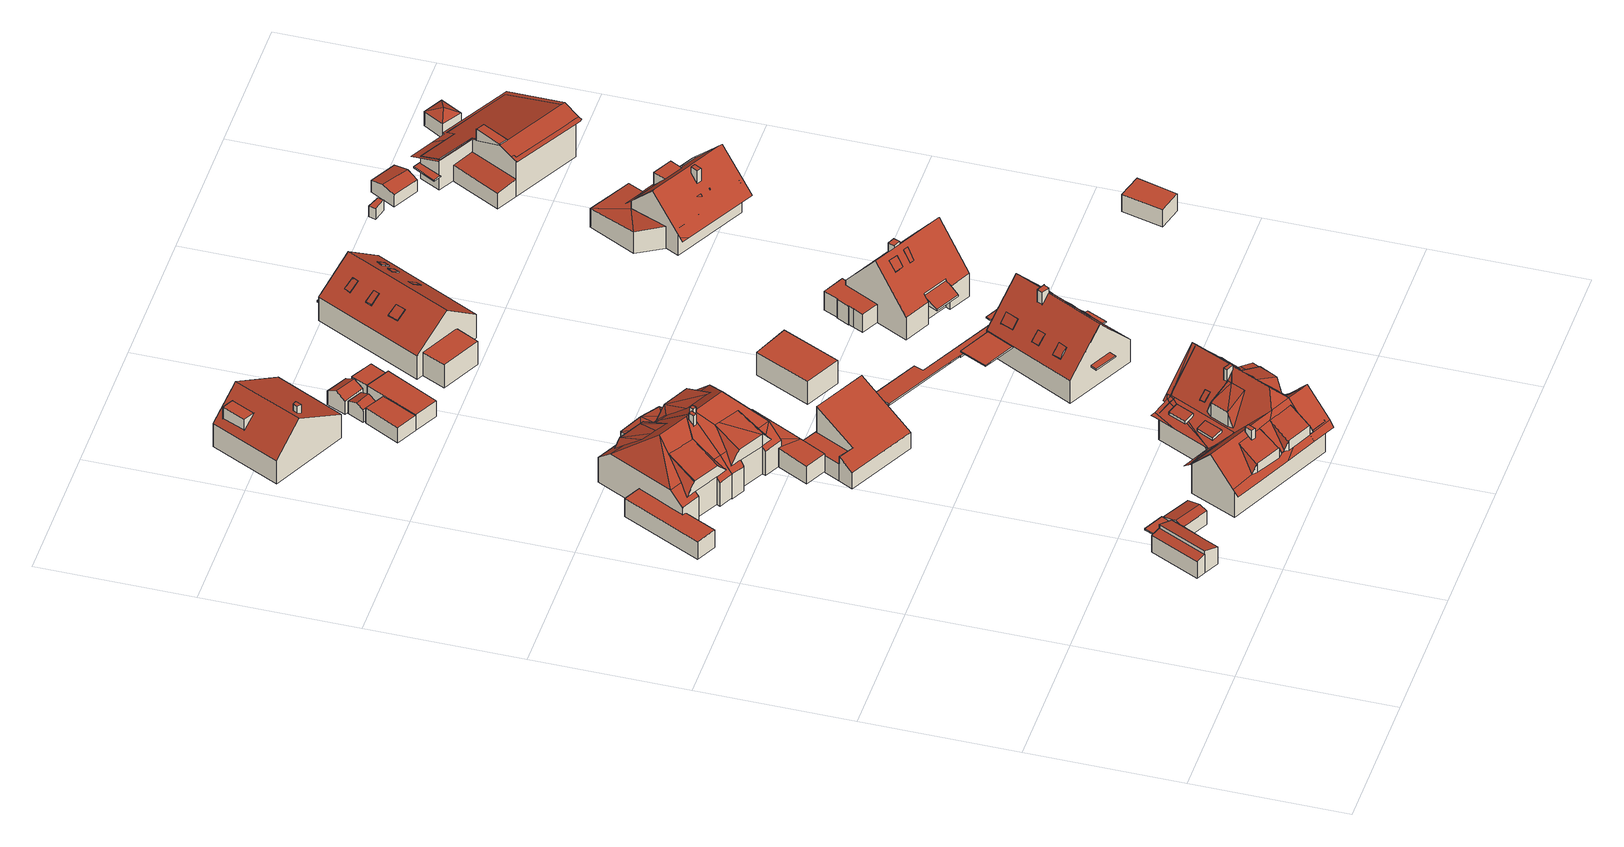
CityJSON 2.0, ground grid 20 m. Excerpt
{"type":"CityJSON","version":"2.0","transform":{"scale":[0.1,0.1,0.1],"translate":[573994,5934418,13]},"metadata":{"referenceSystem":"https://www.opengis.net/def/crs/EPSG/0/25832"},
"CityObjects":{
"building1":{"type":"Building","attributes":{"Grundfläche 2D":"25.529438","Grundhöhe NN":"13.743"},"children":["building1-1"],"geometry":[{"type":"Solid","lod":"3","boundaries":[[[[0,1,2,3,4,5,6]],[[7,8,9,10,11]],[[7,11,12,13,14,15,8]],[[9,8,15,16]],[[10,9,16,17]],[[6,5,4,3,18,19]],[[11,1,0,6,19,20,14,13,12]],[[1,11,10,2]],[[2,10,17,18,3]],[[15,14,20,19,18,17,16]]]],"semantics":{"surfaces":[{"type":"RoofSurface"},{"type":"WallSurface"},{"type":"GroundSurface"}],"values":[[0,0,1,1,1,1,1,1,1,2]]}}]},
"building1-1":{"type":"BuildingInstallation","parents":["building1"],"geometry":[{"type":"MultiSurface","lod":"3","boundaries":[[[21,22,23,12,24]],[[25,13,26,24,12,23]],[[26,27,21,24]],[[27,28,22,21]],[[28,25,23,22]],[[25,28,27,26,13]]],"semantics":{"surfaces":[{"type":"RoofSurface"},{"type":"WallSurface"},{"type":"OuterCeilingSurface"}],"values":[0,1,1,1,1,2]}}]},
"building2":{"type":"Building","attributes":{"Grundfläche 2D":"12.368218","Grundhöhe NN":"13.743"},"geometry":[{"type":"Solid","lod":"3","boundaries":[[[[29,30,31,32]],[[30,33,34,35,31]],[[33,30,29,36,37]],[[34,33,37,38]],[[32,31,35,34,38,39]],[[29,32,39,36]],[[37,36,39,38]]]],"semantics":{"surfaces":[{"type":"RoofSurface"},{"type":"WallSurface"},{"type":"GroundSurface"}],"values":[[0,0,1,1,1,1,2]]}}]},
"building3":{"type":"Building","attributes":{"Grundfläche 2D":"145.430481","Grundhöhe NN":"14.263"},"children":["building3-1"],"geometry":[{"type":"Solid","lod":"3","boundaries":[[[[40,41,42,43]],[[42,41,44,45]],[[43,46,40]],[[47,42,45,48]],[[49,46,43,50]],[[47,48,51,52,53,54]],[[55,56,57,58,59,60,61,62,63,64]],[[58,57,65]],[[66,67,65,57]],[[68,69,70,62,61]],[[62,70,69,71,72,73]],[[56,55,64,63,73,74,57]],[[73,63,62]],[[74,75,66,57]],[[76,77,52,51,48,45,44,41,40,46,49,78,74,73,72]],[[79,54,53,77,80,81,82]],[[50,79,82,83,84,85,78,49]],[[53,52,77]],[[86,87,71,69,68,88,89,90,91,92,93]],[[94,67,66,75,95,96,97]],[[75,74,78]],[[81,80,98]],[[81,98,99]],[[81,99,100]],[[81,100,82]],[[101,102,103,104,105,106,107]],[[42,47,54,79,50,43]],[[90,89,88,68,61,60,59,58,65,67,94,97]],[[83,82,100]],[[108,83,100,99,109]],[[110,109,99,98]],[[111,110,98,80]],[[76,72,71,87,86,93,112,111,80,77]],[[113,85,84,83,108,114]],[[95,75,78,85,113,115,107,106,105]],[[95,105,104,116,117,96]],[[92,91,118,119,112,93]],[[117,120,97,96]],[[120,121,90,97]],[[121,118,91,90]],[[122,123,102,101]],[[123,124,103,102]],[[124,116,104,103]],[[107,115,122,101]],[[122,115,113,114,108,109,110,111,112,119,118,121,120,117,116,124,123]]]],"semantics":{"surfaces":[{"type":"RoofSurface"},{"type":"WallSurface"},{"type":"GroundSurface"}],"values":[[0,0,0,0,0,0,0,0,0,0,0,0,0,0,0,0,0,0,0,0,0,0,0,0,0,0,1,1,1,1,1,1,1,1,1,1,1,1,1,1,1,1,1,1,2]]}}]},
"building3-1":{"type":"BuildingInstallation","parents":["building3"],"geometry":[{"type":"MultiSurface","lod":"3","boundaries":[[[125,126,127,128]],[[129,130,128,127]],[[130,131,125,128]],[[132,129,127,126]],[[132,126,125,131]]],"semantics":{"surfaces":[{"type":"RoofSurface"},{"type":"WallSurface"}],"values":[0,1,1,1,1]}}]},
"building4":{"type":"Building","attributes":{"Grundfläche 2D":"145.728421","Grundhöhe NN":"14.209"},"children":["building4-1"],"geometry":[{"type":"Solid","lod":"3","boundaries":[[[[133,134,135,136]],[[133,137,138,139,134]],[[135,140,141,142]],[[142,143,136,135]],[[137,144,145,138]],[[146,147,148]],[[149,150,148,147]],[[148,150,151]],[[152,153,148,151]],[[154,155,153,152]],[[156,157,154,152,151,150,149,77,76,72,158,159]],[[133,136,143,160,156,159,137]],[[71,144,137,159,158,72]],[[161,162,145,144,71,163,164,165]],[[80,77,149,147,146,166,155,154,157,167,168,169]],[[160,143,142]],[[170,171,172,173,160,142,141,174]],[[157,156,160]],[[175,176,177]],[[178,179,176]],[[179,177,176]],[[180,181,178]],[[179,178,181,182,183]],[[80,169,98]],[[169,184,98]],[[168,184,169]],[[161,171,134,139,138,145,162]],[[171,170,174,140,135,134]],[[141,140,174]],[[146,148,153,155,166]],[[181,180,185,186]],[[186,187,182,181]],[[187,188,183,182]],[[183,188,189,177,179]],[[175,177,189,190]],[[76,77,80,191,192,163,71,72]],[[178,173,172,193,185,180]],[[194,167,157,160,173,178,176,175,190]],[[192,195,196,165,164,163]],[[196,197,161,165]],[[197,198,171,161]],[[198,193,172,171]],[[194,199,168,167]],[[110,200,191,80,98]],[[184,201,202,200,110,98]],[[202,201,184,168,199]],[[188,187,186,185,193,198,197,196,195,192,191,200,202,199,194,190,189]]]],"semantics":{"surfaces":[{"type":"RoofSurface"},{"type":"WallSurface"},{"type":"GroundSurface"}],"values":[[0,0,0,0,0,0,0,0,0,0,0,0,0,0,0,0,0,0,0,0,0,0,0,0,0,0,1,1,1,1,1,1,1,1,1,1,1,1,1,1,1,1,1,1,1,1,2]]}}]},
"building4-1":{"type":"BuildingInstallation","parents":["building4"],"geometry":[{"type":"MultiSurface","lod":"3","boundaries":[[[203,204,205,206,207,208,209]],[[204,210,211,158,212,207,206,205]],[[159,213,203,209]],[[214,159,209,208]],[[208,207,212,214]],[[204,203,213,210]]],"semantics":{"surfaces":[{"type":"RoofSurface"},{"type":"WallSurface"}],"values":[0,1,1,1,1,1]}}]},
"building5":{"type":"Building","attributes":{"Grundfläche 2D":"79.573215","Grundhöhe NN":"13.965"},"geometry":[{"type":"Solid","lod":"3","boundaries":[[[[215,216,217,218,219,220,221]],[[222,223,224,225,226,227]],[[219,224,223,220]],[[220,223,222,221]],[[221,222,228,229,215]],[[216,215,229,230]],[[217,216,230,231]],[[219,218,217,231,232,225,224]],[[226,225,232,233]],[[227,226,233,234]],[[222,227,234,228]],[[231,230,229,228,234,233,232]]]],"semantics":{"surfaces":[{"type":"RoofSurface"},{"type":"WallSurface"},{"type":"GroundSurface"}],"values":[[0,0,1,1,1,1,1,1,1,1,1,2]]}}]},
"building6":{"type":"Building","attributes":{"Grundfläche 2D":"220.337120","Grundhöhe NN":"13.064"},"children":["building6-1","building6-2","building6-3","building6-4","building6-5"],"geometry":[{"type":"MultiSurface","lod":"3","boundaries":[[[235,236,237,238]],[[239,240,241,238,237,242]],[[243,244,245,246,247,248]],[[249,250,251,252,253,254,255,246,245,256]],[[257,258,259,260,261,262,243,248,263,264,265,266,251,267,268]],[[251,266,252]],[[269,270,271,272,256,245,273]],[[274,275,272,271,276,277,278,279,259,280,281]],[[259,279,260]],[[282,272,275,274,283,284,285,286,287]],[[288,289,290,291]],[[292,293,294,295,296]],[[297,298,299,300,301,302,303,304,305]],[[306,307,305,308,309,310]],[[307,306,310,311]],[[312,313,314,315,316,317,305,307,311]],[[298,297,305,317,316,315,314,313,312,313,301,300,299]],[[256,311,310,309,250,249]],[[318,319,320,285,321,322]],[[319,323,291,324,292]],[[292,324,291,290,325]],[[272,326,256]],[[327,239,242,328,329,330,331]],[[245,244,243,332,333]],[[269,273,245,333,332,334,335,336,270]],[[337,277,276,271,336,335]],[[278,277,337]],[[271,270,336]],[[338,339,340,341]],[[341,342,338]],[[338,342,343]],[[343,342,344,345]],[[343,345,346,347]],[[248,348,248,349]],[[247,246,350,348,248]],[[351,348,350,246,255,352,353,254,253,354,355]],[[354,253,252,355]],[[252,266,355]],[[356,357,358,322,321,285,359,360]],[[361,362,295]],[[296,295,362,363,364,292]],[[363,365,366,330,367,319,292,364]],[[368,369,236,235,238,241,240,239,327,331,366,370,326,272,282,287,286,285,320,371]],[[320,319,371]],[[331,330,366]],[[312,372,363,373,374]],[[363,372,312,311,256,326,370,366,365],[342,341,340,339,375,376,347,346,345,344,342,366]],[[377,378,373]],[[374,373,378,379,312]],[[313,379,378,380]],[[292,325,293]],[[319,318,323]],[[368,237,236,369]],[[242,237,368,371]],[[371,319,328,242]],[[319,367,329,328]],[[329,367,330]],[[330,329,330,331]],[[332,243,262]],[[334,332,262,261,260,335]],[[337,335,260,279,278]],[[277,278,277,276]],[[347,376,343]],[[338,343,376,375]],[[338,375,339]],[[355,266,265]],[[355,265,264,263,348,351]],[[263,248,348]],[[287,381,382,383,384]],[[385,386,286,287,384,387,388,389,390,391,296,293,325,324,323,318,320]],[[374,372,365,364,392,391,390,393]],[[379,374,393,394]],[[394,395,379]],[[396,313,395,397]],[[398,300,314,396,397,399]],[[317,297,398,399,400]],[[317,400,401,307]],[[402,306,401,400,403]],[[404,405,406,249,310,407,402,403,408]],[[409,410,411,243,248,412,406,405,413]],[[382,282,275,414,409,413,383]],[[403,400,399,397,395,394,393,390,389,388,387,384,383,413,405,404,408]],[[360,359,285,286,386,385,320,358,357,356]],[[358,320,322]],[[291,324,289,288]],[[324,290,289]],[[296,295,294,293]],[[296,391,392,364,363,362,295]],[[372,374,373,363]],[[363,364,365]],[[372,363,365]],[[374,378,373]],[[378,374,380]],[[301,300,398,297,305,304,303,302]],[[306,402,407,310,309,308,305]],[[305,297,317]],[[307,305,317]],[[305,307,401,306]],[[249,250,309,310]],[[249,406,412,248,243,411,410,409,414,275,274,281,280,259,258,257,268,267,251,250]],[[287,282,382,381]],[[275,282,287,283,274]],[[285,284,283,287,286]],[[318,322,320]],[[325,290,324]],[[323,324,291]],[[374,379,380]],[[380,379,313]],[[313,396,314]],[[314,300,301,313]]],"semantics":{"surfaces":[{"type":"RoofSurface"},{"type":"WallSurface"},{"type":"GroundSurface"}],"values":[0,0,0,0,0,0,0,0,0,0,0,0,0,0,0,0,0,0,0,0,0,0,0,0,0,0,0,0,0,0,0,0,0,0,0,0,0,0,0,0,0,0,0,0,0,0,0,0,0,0,1,1,1,1,1,1,1,1,1,1,1,1,1,1,1,1,1,1,1,1,1,1,1,1,1,1,1,1,1,1,1,2,0,0,0,0,0,0,0,0,0,0,0,0,0,0,0,0,0,0,0,0,0,0,0,0,0,0,0,0]}}]},
"building6-1":{"type":"BuildingInstallation","parents":["building6"],"geometry":[{"type":"MultiSurface","lod":"3","boundaries":[[[415,416,417,418]],[[419,346,415,418]],[[415,346,420,416]],[[417,416,420,421]],[[421,419,418,417]]],"semantics":{"surfaces":[{"type":"RoofSurface"},{"type":"WallSurface"}],"values":[0,1,1,1,1]}}]},
"building6-2":{"type":"BuildingInstallation","parents":["building6"],"geometry":[{"type":"MultiSurface","lod":"3","boundaries":[[[422,423,424,425]],[[353,425,424,426,254]],[[422,425,353,352]],[[427,423,422,352,255]],[[427,426,424,423]]],"semantics":{"surfaces":[{"type":"RoofSurface"},{"type":"WallSurface"}],"values":[0,1,1,1,1]}}]},
"building6-3":{"type":"BuildingInstallation","parents":["building6"],"geometry":[{"type":"MultiSurface","lod":"3","boundaries":[[[428,429,430,431]],[[431,430,432,433]],[[428,431,433,434]],[[434,435,429,428]],[[435,432,430,429]]],"semantics":{"surfaces":[{"type":"RoofSurface"},{"type":"WallSurface"}],"values":[0,1,1,1,1]}}]},
"building6-4":{"type":"BuildingInstallation","parents":["building6"],"geometry":[{"type":"MultiSurface","lod":"3","boundaries":[[[436,437,438,439]],[[439,440,298,316,441,436]],[[442,437,436,441,315]],[[443,438,437,442,299]],[[443,440,439,438]]],"semantics":{"surfaces":[{"type":"RoofSurface"},{"type":"WallSurface"}],"values":[0,1,1,1,1]}}]},
"building6-5":{"type":"BuildingInstallation","parents":["building6"],"geometry":[{"type":"MultiSurface","lod":"3","boundaries":[[[444,445,446,447]],[[447,446,448,449]],[[444,447,449,450]],[[445,444,450,451]],[[446,445,451,448]]],"semantics":{"surfaces":[{"type":"RoofSurface"},{"type":"WallSurface"}],"values":[0,1,1,1,1]}}]},
"building7":{"type":"Building","attributes":{"Grundfläche 2D":"111.295757","Grundhöhe NN":"14.417"},"children":["building7-1","building7-2"],"geometry":[{"type":"Solid","lod":"3","boundaries":[[[[452,453,454,455]],[[456,452,455,457]],[[457,455,454,458,459]],[[456,457,459,460]],[[453,452,456,460,461]],[[454,453,461,458]],[[459,458,461,460]]]],"semantics":{"surfaces":[{"type":"RoofSurface"},{"type":"WallSurface"},{"type":"GroundSurface"}],"values":[[0,0,1,1,1,1,2]]}}]},
"building7-1":{"type":"BuildingInstallation","parents":["building7"],"geometry":[{"type":"MultiSurface","lod":"3","boundaries":[[[462,463,464,465]],[[465,464,466,467]],[[462,465,467,468]],[[463,462,468,469]],[[464,463,469,466]]],"semantics":{"surfaces":[{"type":"RoofSurface"},{"type":"WallSurface"}],"values":[0,1,1,1,1]}}]},
"building7-2":{"type":"BuildingInstallation","parents":["building7"],"geometry":[{"type":"MultiSurface","lod":"3","boundaries":[[[470,471,472,473]],[[474,472,471]],[[470,473,475]],[[471,470,475,474]]],"semantics":{"surfaces":[{"type":"RoofSurface"},{"type":"WallSurface"}],"values":[0,1,1,1]}}]},
"building8":{"type":"Building","attributes":{"Grundfläche 2D":"4.916136","Grundhöhe NN":"14.236"},"geometry":[{"type":"Solid","lod":"3","boundaries":[[[[476,477,478,479]],[[480,476,479,481]],[[481,479,478,482,483]],[[480,481,483,484]],[[477,476,480,484,485]],[[478,477,485,482]],[[483,482,485,484]]]],"semantics":{"surfaces":[{"type":"RoofSurface"},{"type":"WallSurface"},{"type":"GroundSurface"}],"values":[[0,0,1,1,1,1,2]]}}]},
"building9":{"type":"Building","attributes":{"Grundfläche 2D":"50.807501","Grundhöhe NN":"14.236"},"geometry":[{"type":"Solid","lod":"3","boundaries":[[[[486,487,488,489]],[[490,491,492,493]],[[494,495,496,497,498]],[[486,489,499,500]],[[487,486,500,501]],[[488,487,501,502]],[[493,492,503,504]],[[490,493,504,505]],[[491,490,505,506]],[[491,496,495,507,503,492]],[[496,491,506,508,497]],[[498,497,508,509]],[[488,502,507,495,494,498,509,499,489]],[[507,502,501,500,499,509,508,506,505,504,503]]]],"semantics":{"surfaces":[{"type":"RoofSurface"},{"type":"WallSurface"},{"type":"GroundSurface"}],"values":[[0,0,0,1,1,1,1,1,1,1,1,1,1,2]]}}]},
"building10":{"type":"Building","attributes":{"Grundfläche 2D":"8.341985","Grundhöhe NN":"14.236"},"geometry":[{"type":"Solid","lod":"3","boundaries":[[[[510,511,512,513]],[[514,511,510,515]],[[513,512,516,517]],[[515,510,513,517,518]],[[514,515,518,519]],[[516,512,511,514,519]],[[518,517,516,519]]]],"semantics":{"surfaces":[{"type":"RoofSurface"},{"type":"WallSurface"},{"type":"GroundSurface"}],"values":[[0,0,1,1,1,1,2]]}}]},
"building11":{"type":"Building","attributes":{"Grundfläche 2D":"41.500833","Grundhöhe NN":"13.813"},"geometry":[{"type":"Solid","lod":"3","boundaries":[[[[520,521,522,523]],[[524,525,523,522]],[[525,526,520,523]],[[526,527,521,520]],[[527,524,522,521]],[[527,526,525,524]]]],"semantics":{"surfaces":[{"type":"RoofSurface"},{"type":"WallSurface"},{"type":"GroundSurface"}],"values":[[0,1,1,1,1,2]]}}]},
"building12":{"type":"Building","attributes":{"Grundfläche 2D":"134.179018","Grundhöhe NN":"13.759"},"children":["building12-1","building12-2","building12-3","building12-4","building12-5","building12-6","building12-7","building12-8","building12-9","building12-10","building12-11"],"geometry":[{"type":"Solid","lod":"3","boundaries":[[[[528,529,530,531,532,533,534,535]],[[536,537,538,539,540,541,535,534,533,532]],[[531,530,529,528,542,543,544,545,546]],[[536,532,531,546,547,537]],[[539,538,537,547,548,540]],[[542,528,535,541,540,548,544,543]],[[544,548,547,546,545]]]],"semantics":{"surfaces":[{"type":"RoofSurface"},{"type":"WallSurface"},{"type":"GroundSurface"}],"values":[[0,0,1,1,1,1,2]]}}]},
"building12-1":{"type":"BuildingInstallation","parents":["building12"],"geometry":[{"type":"MultiSurface","lod":"3","boundaries":[[[549,550,551,552,553]],[[554,555,550,549]],[[555,556,551,550]],[[556,557,553,552,551]],[[554,549,553,557,558]]],"semantics":{"surfaces":[{"type":"RoofSurface"},{"type":"WallSurface"}],"values":[0,1,1,1,1]}}]},
"building12-2":{"type":"BuildingInstallation","parents":["building12"],"geometry":[{"type":"MultiSurface","lod":"3","boundaries":[[[559,560,561,562,563,559,564]],[[565,561,560,566]],[[565,533,567,563,562,561]],[[567,568,569,564,559,563]],[[569,534,566,560,559,564]]],"semantics":{"surfaces":[{"type":"RoofSurface"},{"type":"WallSurface"}],"values":[0,1,1,1,1]}}]},
"building12-3":{"type":"BuildingInstallation","parents":["building12"],"geometry":[{"type":"MultiSurface","lod":"3","boundaries":[[[570,571,572,573,574,575]],[[576,577,573,572]],[[578,576,572,571,570,579]],[[577,580,575,574,573]],[[580,579,570,575]]],"semantics":{"surfaces":[{"type":"RoofSurface"},{"type":"WallSurface"}],"values":[0,1,1,1,1]}}]},
"building12-4":{"type":"BuildingInstallation","parents":["building12"],"geometry":[{"type":"MultiSurface","lod":"3","boundaries":[[[581,582,583,584,585,586]],[[586,585,587,588]],[[589,582,581,586,588,590]],[[591,584,583,582,589,592]],[[585,584,591,587]]],"semantics":{"surfaces":[{"type":"RoofSurface"},{"type":"WallSurface"}],"values":[0,1,1,1,1]}}]},
"building12-5":{"type":"BuildingInstallation","parents":["building12"],"geometry":[{"type":"MultiSurface","lod":"3","boundaries":[[[593,594,595,596,597,598]],[[598,597,599,600]],[[599,597,596,595,601,602]],[[593,598,600,603]],[[601,595,594,593,603,604]]],"semantics":{"surfaces":[{"type":"RoofSurface"},{"type":"WallSurface"}],"values":[0,1,1,1,1]}}]},
"building12-6":{"type":"BuildingInstallation","parents":["building12"],"geometry":[{"type":"MultiSurface","lod":"3","boundaries":[[[605,606,607,608,609]],[[610,611,607,606,612]],[[611,613,614,609,608,607]],[[614,615,605,609]],[[615,612,606,605]]],"semantics":{"surfaces":[{"type":"RoofSurface"},{"type":"WallSurface"}],"values":[0,1,1,1,1]}}]},
"building12-7":{"type":"BuildingInstallation","parents":["building12"],"geometry":[{"type":"MultiSurface","lod":"3","boundaries":[[[616,617,618,619]],[[619,618,620,621]],[[616,619,621,622]],[[617,616,622,623]],[[618,617,623,620]]],"semantics":{"surfaces":[{"type":"RoofSurface"},{"type":"WallSurface"}],"values":[0,1,1,1,1]}}]},
"building12-8":{"type":"BuildingInstallation","parents":["building12"],"geometry":[{"type":"MultiSurface","lod":"3","boundaries":[[[624,625,626,627]],[[625,624,628,629]],[[626,625,629,630]],[[627,626,630,631]],[[624,627,631,628]],[[629,628,631,630]]],"semantics":{"surfaces":[{"type":"RoofSurface"},{"type":"WallSurface"},{"type":"OuterCeilingSurface"}],"values":[0,1,1,1,1,2]}}]},
"building12-9":{"type":"BuildingInstallation","parents":["building12"],"geometry":[{"type":"MultiSurface","lod":"3","boundaries":[[[632,539,538,633]],[[634,635,633,538]],[[635,636,632,633]],[[636,637,539,632]],[[637,634,538,539]],[[637,636,635,634]]],"semantics":{"surfaces":[{"type":"RoofSurface"},{"type":"WallSurface"},{"type":"OuterCeilingSurface"}],"values":[0,1,1,1,1,2]}}]},
"building12-10":{"type":"BuildingInstallation","parents":["building12"],"geometry":[{"type":"MultiSurface","lod":"3","boundaries":[[[638,639,640,641]],[[642,643,641,640]],[[643,644,638,641]],[[644,645,639,638]],[[645,642,640,639]],[[645,644,643,642]]],"semantics":{"surfaces":[{"type":"RoofSurface"},{"type":"WallSurface"},{"type":"OuterCeilingSurface"}],"values":[0,1,1,1,1,2]}}]},
"building12-11":{"type":"BuildingInstallation","parents":["building12"],"geometry":[{"type":"MultiSurface","lod":"3","boundaries":[[[646,647,648,649,650,651,652,653,654,655,656,542]],[[647,646,657,658]],[[648,647,658,659]],[[649,648,659,660]],[[650,649,660,661]],[[651,650,661,662]],[[652,651,662,663]],[[653,652,663,664]],[[654,653,664,665]],[[655,654,665,666]],[[656,655,666,667]],[[656,667,543,542]],[[646,542,543,657]],[[662,661,660,659,658,657,543,667,666,665,664,663]]],"semantics":{"surfaces":[{"type":"RoofSurface"},{"type":"WallSurface"},{"type":"OuterCeilingSurface"}],"values":[0,1,1,1,1,1,1,1,1,1,1,1,1,2]}}]},
"building13":{"type":"Building","attributes":{"Grundfläche 2D":"177.837077","Grundhöhe NN":"14.106"},"children":["building13-1","building13-2","building13-3","building13-4","building13-5","building13-6","building13-7"],"geometry":[{"type":"Solid","lod":"3","boundaries":[[[[668,669,670,671]],[[669,672,673,670]],[[674,675,676,677]],[[668,671,678,679]],[[674,680,681,672,669,668,679,682,675]],[[673,672,681,683]],[[670,673,683,678,671]],[[676,675,682,684]],[[677,676,684,685]],[[674,677,685,680]],[[681,680,685,684,682,679,678,683]]]],"semantics":{"surfaces":[{"type":"RoofSurface"},{"type":"WallSurface"},{"type":"GroundSurface"}],"values":[[0,0,0,1,1,1,1,1,1,1,2]]}}]},
"building13-1":{"type":"BuildingInstallation","parents":["building13"],"geometry":[{"type":"MultiSurface","lod":"3","boundaries":[[[686,687,688,689]],[[687,686,690,691]],[[689,688,692,693]],[[686,689,693,690]],[[688,687,691,692]]],"semantics":{"surfaces":[{"type":"RoofSurface"},{"type":"WallSurface"}],"values":[0,1,1,1,1]}}]},
"building13-2":{"type":"BuildingInstallation","parents":["building13"],"geometry":[{"type":"MultiSurface","lod":"3","boundaries":[[[694,695,696,697]],[[697,696,698,699]],[[694,697,699,700]],[[695,694,700,701]],[[696,695,701,698]]],"semantics":{"surfaces":[{"type":"RoofSurface"},{"type":"WallSurface"}],"values":[0,1,1,1,1]}}]},
"building13-3":{"type":"BuildingInstallation","parents":["building13"],"geometry":[{"type":"MultiSurface","lod":"3","boundaries":[[[702,703,704,705]],[[705,704,706,707]],[[702,705,707,708]],[[703,702,708,709]],[[704,703,709,706]]],"semantics":{"surfaces":[{"type":"RoofSurface"},{"type":"WallSurface"}],"values":[0,1,1,1,1]}}]},
"building13-4":{"type":"BuildingInstallation","parents":["building13"],"geometry":[{"type":"MultiSurface","lod":"3","boundaries":[[[710,711,712,713]],[[713,712,714,715]],[[710,713,715,716]],[[711,710,716,717]],[[712,711,717,714]]],"semantics":{"surfaces":[{"type":"RoofSurface"},{"type":"WallSurface"}],"values":[0,1,1,1,1]}}]},
"building13-5":{"type":"BuildingInstallation","parents":["building13"],"geometry":[{"type":"MultiSurface","lod":"3","boundaries":[[[718,719,720,721]],[[722,723,721,720]],[[718,721,723,724]],[[719,718,724,725]],[[725,722,720,719]]],"semantics":{"surfaces":[{"type":"RoofSurface"},{"type":"WallSurface"}],"values":[0,1,1,1,1]}}]},
"building13-6":{"type":"BuildingInstallation","parents":["building13"],"geometry":[{"type":"MultiSurface","lod":"3","boundaries":[[[726,727,728,729]],[[729,728,730,731]],[[731,732,726,729]],[[727,726,732,733]],[[733,730,728,727]]],"semantics":{"surfaces":[{"type":"RoofSurface"},{"type":"WallSurface"}],"values":[0,1,1,1,1]}}]},
"building13-7":{"type":"BuildingInstallation","parents":["building13"],"geometry":[{"type":"MultiSurface","lod":"3","boundaries":[[[734,735,736,737]],[[738,739,737,736]],[[739,740,734,737]],[[740,741,735,734]],[[741,738,736,735]],[[741,740,739,738]]],"semantics":{"surfaces":[{"type":"RoofSurface"},{"type":"WallSurface"},{"type":"OuterCeilingSurface"}],"values":[0,1,1,1,1,2]}}]},
"building14":{"type":"Building","attributes":{"Grundfläche 2D":"117.033539","Grundhöhe NN":"13.639"},"children":["building14-1","building14-2","building14-3","building14-4","building14-5"],"geometry":[{"type":"Solid","lod":"3","boundaries":[[[[742,743,744,745,746,747,748,749,750]],[[750,749,748,751,752]],[[753,754,755,756,757,758,759,760,761,762,763,764]],[[746,765,766,747]],[[767,751,748,747,766]],[[757,752,751,767,768,758]],[[769,770,742,750,752,757,756,755]],[[770,771,743,742]],[[772,773,744,743,771,774]],[[775,776,745,744,773,772,774,777]],[[775,777,765,746,745,776]],[[759,758,768,778]],[[760,759,778,779]],[[761,760,779,780]],[[762,761,780,781]],[[763,762,781,782]],[[764,763,782,783]],[[753,764,783,784]],[[754,753,784,785]],[[755,754,785,769]],[[774,771,770,769,785,784,783,782,781,780,779,778,768,767,766,765,777]]]],"semantics":{"surfaces":[{"type":"RoofSurface"},{"type":"WallSurface"},{"type":"GroundSurface"}],"values":[[0,0,0,1,1,1,1,1,1,1,1,1,1,1,1,1,1,1,1,1,2]]}}]},
"building14-1":{"type":"BuildingInstallation","parents":["building14"],"geometry":[{"type":"MultiSurface","lod":"3","boundaries":[[[786,787,788,789]],[[790,791,787,786]],[[792,788,787,791]],[[789,788,792,793]],[[786,789,793,790]]],"semantics":{"surfaces":[{"type":"RoofSurface"},{"type":"WallSurface"}],"values":[0,1,1,1,1]}}]},
"building14-2":{"type":"BuildingInstallation","parents":["building14"],"geometry":[{"type":"MultiSurface","lod":"3","boundaries":[[[794,795,796,797,798]],[[795,794,799,800]],[[796,801,802,803,798,797]],[[803,799,794,798]],[[800,801,796,795]]],"semantics":{"surfaces":[{"type":"RoofSurface"},{"type":"WallSurface"}],"values":[0,1,1,1,1]}}]},
"building14-3":{"type":"BuildingInstallation","parents":["building14"],"geometry":[{"type":"MultiSurface","lod":"3","boundaries":[[[804,805,806,807]],[[807,806,808,809]],[[804,807,809,810]],[[805,804,810,811]],[[806,805,811,808]]],"semantics":{"surfaces":[{"type":"RoofSurface"},{"type":"WallSurface"}],"values":[0,1,1,1,1]}}]},
"building14-4":{"type":"BuildingInstallation","parents":["building14"],"geometry":[{"type":"MultiSurface","lod":"3","boundaries":[[[812,813,814,815]],[[812,816,817,813]],[[814,813,817,818]],[[815,814,818,819]],[[812,815,819,816]],[[817,816,819,818]]],"semantics":{"surfaces":[{"type":"RoofSurface"},{"type":"WallSurface"},{"type":"OuterCeilingSurface"}],"values":[0,1,1,1,1,2]}}]},
"building14-5":{"type":"BuildingInstallation","parents":["building14"],"geometry":[{"type":"MultiSurface","lod":"3","boundaries":[[[820,776,773,821,822]],[[820,822,823,775,776]],[[773,776,775,772]],[[821,773,772,824]],[[822,821,824,823]],[[823,824,772,775]]],"semantics":{"surfaces":[{"type":"RoofSurface"},{"type":"WallSurface"},{"type":"OuterCeilingSurface"}],"values":[0,1,1,1,1,2]}}]},
"building15":{"type":"Building","attributes":{"Grundfläche 2D":"36.751316","Grundhöhe NN":"13.822"},"geometry":[{"type":"Solid","lod":"3","boundaries":[[[[825,826,827]],[[825,828,829,830]],[[830,826,825]],[[825,827,831,832]],[[828,825,832,833]],[[829,828,833,834]],[[830,829,834,835]],[[827,826,836,831]],[[826,830,835,836]],[[835,834,833,832,831,836]]]],"semantics":{"surfaces":[{"type":"RoofSurface"},{"type":"WallSurface"},{"type":"GroundSurface"}],"values":[[0,0,0,1,1,1,1,1,1,2]]}}]},
"building16":{"type":"Building","attributes":{"Grundfläche 2D":"80.734283","Grundhöhe NN":"13.908"},"children":["building16-1","building16-2","building16-3","building16-4"],"geometry":[{"type":"Solid","lod":"3","boundaries":[[[[837,838,839,840,841,842,843,844]],[[837,844,843,842,841,840,845,846]],[[847,848,849,850,851]],[[852,844,847,851,853]],[[854,855,852,853,856]],[[850,849,841,854,856]],[[853,851,850,856]],[[852,855,854,841,840,839,838,837,844]],[[847,844,837,846,845,840,841,849,848]]]],"semantics":{"surfaces":[{"type":"RoofSurface"},{"type":"WallSurface"},{"type":"GroundSurface"}],"values":[[0,0,1,1,1,1,2,0,0]]}}]},
"building16-1":{"type":"BuildingInstallation","parents":["building16"],"geometry":[{"type":"MultiSurface","lod":"3","boundaries":[[[857,858,859,860]],[[861,859,858]],[[862,857,860]],[[858,857,862,861]]],"semantics":{"surfaces":[{"type":"RoofSurface"},{"type":"WallSurface"}],"values":[0,1,1,1]}}]},
"building16-2":{"type":"BuildingInstallation","parents":["building16"],"geometry":[{"type":"MultiSurface","lod":"3","boundaries":[[[863,864,865,866]],[[866,865,867,868]],[[863,866,868,869]],[[864,863,869,870]],[[865,864,870,867]]],"semantics":{"surfaces":[{"type":"RoofSurface"},{"type":"WallSurface"}],"values":[0,1,1,1,1]}}]},
"building16-3":{"type":"BuildingInstallation","parents":["building16"],"geometry":[{"type":"MultiSurface","lod":"3","boundaries":[[[871,872,873,874]]],"semantics":{"surfaces":[{"type":"RoofSurface"}],"values":[0]}}]},
"building16-4":{"type":"BuildingInstallation","parents":["building16"],"geometry":[{"type":"MultiSurface","lod":"3","boundaries":[[[875,876,877,878]]],"semantics":{"surfaces":[{"type":"RoofSurface"}],"values":[0]}}]},
"building17":{"type":"Building","attributes":{"Grundfläche 2D":"1.571660","Grundhöhe NN":"13.811"},"geometry":[{"type":"Solid","lod":"3","boundaries":[[[[879,880,881,882]],[[883,884,882,881]],[[884,885,879,882]],[[885,886,880,879]],[[886,883,881,880]],[[886,885,884,883]]]],"semantics":{"surfaces":[{"type":"RoofSurface"},{"type":"WallSurface"},{"type":"GroundSurface"}],"values":[[0,1,1,1,1,2]]}}]},
"building18":{"type":"Building","attributes":{"Grundfläche 2D":"18.692866","Grundhöhe NN":"13.124"},"geometry":[{"type":"Solid","lod":"3","boundaries":[[[[887,888,889,890]],[[891,892,890,889]],[[892,893,887,890]],[[893,894,888,887]],[[894,891,889,888]],[[894,893,892,891]]]],"semantics":{"surfaces":[{"type":"RoofSurface"},{"type":"WallSurface"},{"type":"GroundSurface"}],"values":[[0,1,1,1,1,2]]}}]},
"building19":{"type":"Building","attributes":{"Grundfläche 2D":"14.625990","Grundhöhe NN":"13.590"},"geometry":[{"type":"Solid","lod":"3","boundaries":[[[[895,896,897,898]],[[899,895,898,900]],[[900,898,897,901,902]],[[899,900,902,903]],[[896,895,899,903,904]],[[897,896,904,901]],[[902,901,904,903]]]],"semantics":{"surfaces":[{"type":"RoofSurface"},{"type":"WallSurface"},{"type":"GroundSurface"}],"values":[[0,0,1,1,1,1,2]]}}]},
"building20":{"type":"Building","attributes":{"Grundfläche 2D":"153.037897","Grundhöhe NN":"13.590"},"children":["building20-1","building20-2"],"geometry":[{"type":"Solid","lod":"3","boundaries":[[[[905,906,907,908,909,910,911,912,913,914]],[[915,916,917,912,911,910,909,908,918,919,920,921,922,923,924,925]],[[926,927,928,929,930]],[[931,932,933,934,935,936,937,938]],[[927,939,932,931,938,937,940,928]],[[911,939,927,926,941]],[[942,941,926,943,944,945]],[[946,909,945,944,947]],[[948,946,947,949]],[[950,948,949,951]],[[934,933,950,951,936,935]],[[952,953,930,929,928,940]],[[926,930,953,943]],[[936,951,949,947,944,943,953,952,940,937]],[[945,909,908,907,906,905,914,913,912,911,941,942]],[[921,920,919,918,908,909,946,948,950,933,932,939,911,912,917,916,915,925,924,923,922]]]],"semantics":{"surfaces":[{"type":"RoofSurface"},{"type":"WallSurface"},{"type":"GroundSurface"}],"values":[[0,0,0,1,1,1,1,1,1,1,1,1,1,2,0,0]]}}]},
"building20-1":{"type":"BuildingInstallation","parents":["building20"],"geometry":[{"type":"MultiSurface","lod":"3","boundaries":[[[954,955,956,957,958,959]],[[916,917,956,955]],[[917,912,910,958,957,956]],[[910,960,959,958]],[[916,955,954,959,960,915]]],"semantics":{"surfaces":[{"type":"RoofSurface"},{"type":"WallSurface"}],"values":[0,1,1,1,1]}}]},
"building20-2":{"type":"BuildingInstallation","parents":["building20"],"geometry":[{"type":"MultiSurface","lod":"3","boundaries":[[[961,931,934,962,963,964,965,966]],[[931,938,935,934]],[[967,938,931,961]],[[934,935,968,962]],[[969,963,962,968]],[[964,963,969,970]],[[965,964,970,971]],[[967,961,966,965,971,972]],[[972,971,970,969,968,935,938,967]]],"semantics":{"surfaces":[{"type":"RoofSurface"},{"type":"WallSurface"},{"type":"OuterCeilingSurface"}],"values":[0,1,1,1,1,1,1,1,2]}}]},
"building21":{"type":"Building","attributes":{"Grundfläche 2D":"9.193928","Grundhöhe NN":"13.637"},"geometry":[{"type":"Solid","lod":"3","boundaries":[[[[973,974,975]],[[973,976,974]],[[973,975,977]],[[973,977,976]],[[978,979,975,974]],[[979,980,977,975]],[[980,981,976,977]],[[981,978,974,976]],[[981,980,979,978]]]],"semantics":{"surfaces":[{"type":"RoofSurface"},{"type":"WallSurface"},{"type":"GroundSurface"}],"values":[[0,0,0,0,1,1,1,1,2]]}}]}
},
"vertices":[
[212,140,34],[194,148,41],[163,84,41],[183,74,33],[192,94,33],[208,125,33],[214,139,33],[186,152,33],[182,154,32],[151,90,32],[163,84,35],[194,148,35],[194,148,32],[194,148,30],[194,148,7],[182,154,7],[151,90,7],[163,84,7],[183,74,7],[214,139,7],[212,140,7],
[218,152,32],[192,165,32],[186,152,32],[212,140,32],[186,152,30],[212,140,30],[218,152,30],[192,165,30],
[247,106,28],[253,116,31],[217,135,31],[211,125,28],[261,133,26],[226,152,26],[224,149,27],[247,106,7],[261,133,7],[226,152,7],[211,125,7],
[135,747,86],[142,744,86],[169,770,68],[138,786,68],[147,740,86],[155,735,87],[123,755,85],[173,768,68],[156,734,87],[128,777,67],[130,790,57],[165,745,77],[174,755,67],[177,758,63],[183,763,56],[123,705,88],[119,706,88],[102,716,89],[84,679,71],[116,662,71],[117,662,71],[118,661,71],[137,697,88],[136,697,88],[126,703,88],[83,680,71],[82,695,67],[71,685,55],[131,655,55],[132,670,67],[134,683,77],[141,665,67],[162,707,104],[156,710,104],[115,731,104],[65,703,67],[163,709,102],[183,750,67],[108,788,67],[169,770,57],[189,760,56],[175,771,54],[162,781,51],[163,783,50],[155,787,50],[117,806,50],[135,654,55],[136,655,56],[118,661,55],[117,662,55],[116,662,55],[114,657,49],[129,650,49],[132,648,49],[83,680,55],[57,686,50],[82,674,50],[84,679,55],[198,778,53],[169,794,50],[163,783,51],[66,759,40],[15,656,40],[41,643,40],[61,684,40],[57,686,40],[65,703,40],[88,748,40],[163,783,13],[169,794,13],[198,778,13],[189,760,13],[132,648,13],[117,806,13],[155,787,13],[88,748,13],[61,684,13],[82,674,13],[114,657,13],[129,650,13],[84,679,13],[116,662,13],[66,759,13],[15,656,13],[41,643,13],
[155,698,111],[159,705,111],[154,707,111],[151,700,111],[154,707,101],[151,700,95],[155,698,95],[159,705,101],
[175,676,87],[185,627,72],[187,627,72],[203,661,86],[169,679,87],[152,645,72],[153,644,72],[199,620,55],[199,621,55],[199,627,60],[200,636,67],[151,660,67],[139,651,55],[195,758,55],[195,747,65],[206,752,71],[194,744,67],[190,720,86],[219,704,87],[224,701,87],[241,735,71],[243,720,67],[255,728,55],[210,683,104],[259,712,67],[163,706,104],[168,704,104],[216,628,67],[153,644,55],[152,645,55],[132,648,50],[149,639,49],[150,639,49],[206,752,55],[268,729,49],[223,752,49],[207,755,52],[187,627,54],[185,627,54],[183,622,49],[207,610,49],[199,620,54],[239,672,41],[216,628,40],[260,661,41],[207,610,40],[226,592,40],[203,612,40],[202,612,40],[182,572,39],[209,558,39],[228,764,47],[203,612,12],[202,612,12],[182,572,12],[209,558,12],[260,661,12],[239,672,12],[189,760,12],[132,648,12],[183,622,12],[268,729,12],[149,639,12],[150,639,12],[153,644,12],[185,627,12],[223,752,12],[198,778,12],[228,764,13],[228,764,12],
[169,707,111],[164,709,111],[164,708,111],[163,706,111],[162,704,111],[167,702,111],[168,704,111],[164,709,102],[164,708,102],[162,704,102],[169,707,102],[167,702,102],
[190,519,35],[279,474,35],[315,544,76],[247,578,76],[247,579,76],[221,527,46],[200,538,47],[200,538,36],[221,527,36],[247,579,36],[247,578,36],[248,580,36],[227,591,36],[200,538,10],[190,519,10],[279,474,10],[315,544,10],[247,578,10],[248,580,10],[227,591,10],
[446,78,56],[449,74,50],[454,81,70],[425,97,86],[436,120,85],[433,114,85],[433,113,85],[466,105,70],[354,43,47],[371,64,72],[372,66,74],[355,73,74],[353,63,64],[349,45,47],[290,111,80],[287,113,80],[272,81,46],[303,68,47],[322,89,74],[337,82,74],[342,79,74],[383,67,80],[340,40,39],[355,33,39],[389,17,39],[392,23,45],[388,25,45],[358,39,45],[343,46,45],[318,58,46],[309,63,46],[303,67,47],[269,74,39],[305,57,39],[384,60,74],[405,50,74],[403,41,66],[410,54,80],[382,61,74],[439,40,80],[432,43,80],[398,23,48],[398,22,47],[398,21,46],[392,23,46],[420,2,39],[424,9,47],[444,67,53],[450,63,53],[453,70,46],[453,71,45],[451,70,46],[451,70,47],[492,95,37],[507,126,37],[488,135,45],[473,103,45],[481,138,48],[483,137,46],[488,135,41],[499,157,41],[486,143,46],[359,149,40],[376,168,42],[395,187,45],[403,196,45],[407,200,46],[387,209,40],[381,212,39],[379,207,39],[343,132,39],[307,140,46],[348,127,40],[305,150,39],[301,141,47],[303,140,47],[370,108,47],[413,197,47],[412,197,47],[408,193,47],[396,182,45],[379,166,43],[357,145,40],[468,106,46],[466,107,48],[458,85,46],[458,78,44],[473,103,41],[468,106,47],[478,127,47],[483,137,47],[404,75,96],[439,119,82],[466,107,67],[470,115,50],[447,118,73],[446,118,74],[358,39,60],[358,40,60],[388,25,60],[392,23,60],[392,24,60],[392,23,59],[376,118,70],[374,111,50],[376,110,52],[405,106,83],[414,124,83],[388,142,70],[414,125,83],[416,129,83],[416,130,82],[393,148,51],[343,46,60],[350,45,46],[343,47,60],[318,58,60],[340,74,71],[335,77,71],[309,64,60],[309,63,60],[451,63,43],[454,63,40],[456,68,40],[453,70,45],[450,63,44],[502,162,41],[496,165,47],[456,184,96],[460,176,88],[454,179,96],[430,129,96],[470,115,49],[454,81,48],[451,76,50],[428,125,96],[466,105,48],[418,196,53],[415,203,47],[413,198,47],[376,118,49],[388,142,49],[410,206,40],[407,201,40],[412,198,47],[407,200,40],[448,71,50],[446,72,53],[446,72,1],[451,70,1],[452,73,46],[452,71,46],[452,71,1],[468,106,1],[483,137,1],[494,160,1],[494,160,47],[493,160,48],[413,198,1],[412,198,1],[412,197,1],[410,192,47],[410,192,1],[385,204,40],[385,204,1],[345,121,1],[345,121,46],[304,141,46],[304,141,1],[303,140,1],[275,80,1],[275,80,46],[304,140,47],[304,140,1],[418,12,47],[393,24,47],[388,27,47],[320,59,46],[418,12,1],[421,19,54],
[416,130,100],[425,126,100],[428,130,100],[418,135,100],[418,135,82],[425,126,94],[428,130,93],
[340,74,86],[344,84,86],[339,86,86],[335,77,86],[339,86,78],[344,84,78],
[368,123,49],[379,146,49],[366,152,46],[355,130,46],[366,152,42],[355,130,42],[368,123,45],[379,146,45],
[387,163,49],[398,186,49],[385,192,46],[374,169,46],[374,169,42],[387,163,45],[398,186,45],[385,192,42],
[404,160,57],[401,153,58],[409,149,67],[412,156,67],[409,149,66],[412,156,66],[404,160,56],[401,153,57],
[43,1147,89],[108,1115,50],[152,1204,50],[87,1237,89],[8,1164,49],[52,1254,49],[152,1204,14],[52,1254,14],[8,1164,14],[108,1115,14],
[64,1151,93],[67,1158,93],[62,1160,93],[59,1154,93],[62,1160,83],[59,1154,82],[64,1151,80],[67,1158,80],
[55,1243,74],[41,1213,74],[56,1205,74],[71,1235,74],[41,1213,56],[55,1243,56],
[168,1099,36],[174,1110,31],[155,1120,31],[149,1108,36],[163,1089,31],[144,1099,31],[155,1120,12],[144,1099,12],[163,1089,12],[174,1110,12],
[222,1112,35],[194,1127,35],[183,1105,35],[211,1091,35],[120,1050,35],[147,1036,35],[170,1082,35],[144,1096,35],[183,1105,36],[182,1105,36],[147,1036,36],[178,1020,36],[214,1089,36],[211,1091,12],[222,1112,12],[194,1127,12],[183,1105,12],[170,1082,12],[144,1096,12],[120,1050,12],[147,1036,12],[182,1105,12],[178,1020,12],[214,1089,12],
[186,1122,39],[159,1136,39],[152,1123,32],[180,1110,32],[164,1148,32],[192,1134,32],[152,1123,12],[180,1110,12],[192,1134,12],[164,1148,12],
[370,589,43],[405,664,43],[358,684,43],[324,612,43],[358,684,8],[324,612,8],[370,589,8],[405,664,8],
[472,438,42],[471,436,42],[453,401,42],[411,319,42],[456,296,98],[493,369,98],[497,376,98],[516,415,98],[471,289,80],[502,273,42],[521,312,42],[534,338,42],[561,393,42],[557,395,48],[472,438,33],[472,438,31],[472,438,8],[471,436,8],[411,319,8],[502,273,8],[561,393,8],
[447,343,66],[437,348,55],[432,337,55],[437,335,61],[441,332,66],[447,343,65],[437,348,54],[432,337,54],[441,332,65],[445,340,65],
[497,376,105],[487,381,105],[484,374,105],[493,369,105],[494,369,105],[498,376,105],[484,374,86],[487,381,86],[494,369,97],[497,376,97],[498,376,97],
[519,356,67],[516,351,67],[516,349,67],[524,345,56],[525,346,56],[528,351,56],[516,349,66],[524,345,55],[516,351,66],[519,356,66],[528,351,55],
[514,325,56],[517,330,56],[511,333,64],[508,334,67],[505,327,67],[513,323,56],[505,327,66],[513,323,55],[517,330,55],[514,325,55],[508,334,66],[511,333,63],
[544,384,56],[536,388,66],[535,389,67],[535,388,67],[532,382,67],[541,378,56],[532,382,66],[541,378,55],[535,389,66],[535,388,66],[544,384,55],[536,388,65],
[467,405,55],[475,401,65],[484,418,65],[477,421,57],[475,422,54],[481,412,64],[484,418,64],[475,401,64],[477,421,56],[475,422,53],[467,405,54],
[448,368,55],[457,363,66],[462,373,66],[453,378,54],[462,373,65],[453,378,53],[448,368,54],[457,363,65],
[442,304,45],[437,295,45],[466,280,45],[471,289,45],[442,304,43],[437,295,43],[466,280,43],[471,289,43],
[538,335,42],[526,309,42],[521,312,40],[526,309,40],[538,335,40],[534,338,40],
[429,457,41],[412,422,41],[453,401,41],[471,436,41],[453,401,39],[471,436,39],[429,457,39],[412,422,39],
[557,395,33],[568,416,33],[505,448,33],[499,437,33],[392,492,33],[397,504,33],[334,536,33],[323,513,33],[430,458,33],[429,457,33],[471,436,33],[557,395,31],[568,416,31],[505,448,31],[499,437,31],[392,492,31],[397,504,31],[334,536,31],[323,513,31],[430,458,31],[429,457,31],[471,436,31],
[237,1060,47],[282,1037,85],[352,1177,85],[307,1200,47],[328,1015,47],[398,1154,47],[298,1030,46],[246,1056,46],[231,1026,46],[283,1000,46],[307,1200,11],[237,1060,11],[298,1030,11],[328,1015,11],[246,1056,11],[398,1154,11],[231,1026,11],[283,1000,11],
[372,1139,61],[361,1145,70],[357,1138,70],[368,1132,61],[372,1139,60],[361,1145,69],[357,1138,69],[368,1132,60],
[364,1125,61],[353,1130,70],[349,1123,70],[360,1118,61],[349,1123,69],[360,1118,60],[364,1125,60],[353,1130,69],
[293,1132,62],[305,1126,71],[309,1134,71],[297,1140,62],[309,1134,70],[297,1140,61],[293,1132,61],[305,1126,70],
[313,1170,62],[308,1162,62],[320,1156,71],[324,1164,71],[320,1156,70],[324,1164,70],[313,1170,61],[308,1162,61],
[345,1087,61],[348,1094,61],[337,1100,70],[334,1093,70],[337,1100,69],[334,1093,69],[345,1087,60],[348,1094,60],
[275,1095,62],[286,1089,71],[292,1102,71],[281,1108,62],[292,1102,70],[281,1108,61],[275,1095,61],[286,1089,70],
[317,1205,32],[313,1197,32],[349,1179,32],[353,1187,32],[349,1179,30],[353,1187,30],[317,1205,30],[313,1197,30],
[469,535,41],[503,518,41],[506,524,49],[539,507,49],[536,501,41],[565,486,41],[587,529,99],[534,556,99],[491,578,99],[609,572,41],[513,621,41],[475,601,34],[468,587,34],[490,576,34],[491,578,34],[513,621,34],[518,618,34],[523,628,34],[495,642,34],[486,623,34],[485,623,34],[477,607,34],[478,607,34],[536,501,6],[565,486,6],[609,572,6],[518,618,6],[490,576,6],[469,535,6],[503,518,6],[506,524,35],[506,524,47],[506,524,6],[539,507,35],[539,507,47],[539,507,6],[523,628,6],[495,642,6],[486,623,6],[485,623,6],[477,607,6],[478,607,6],[475,601,6],[468,587,6],
[523,572,102],[519,564,102],[529,560,102],[532,568,102],[523,572,88],[519,564,98],[529,560,98],[532,568,87],
[520,545,80],[526,542,80],[531,551,94],[526,554,94],[525,554,94],[520,545,79],[526,542,79],[531,551,93],[526,554,93],[525,554,93],
[510,551,81],[514,559,93],[503,565,93],[499,556,81],[503,565,92],[499,556,80],[510,551,80],[514,559,92],
[598,550,41],[583,522,41],[592,517,41],[607,545,41],[598,550,39],[583,522,39],[592,517,39],[607,545,39],
[536,501,44],[497,505,37],[529,489,37],[529,489,35],[497,505,35],
[572,898,37],[528,882,41],[547,849,42],[600,883,37],[617,914,35],[560,944,36],[547,849,8],[572,898,8],[600,883,8],[617,914,8],[560,944,8],[528,882,8],
[552,866,88],[529,823,39],[632,769,39],[655,812,88],[650,815,88],[610,836,88],[604,839,88],[555,865,88],[677,855,38],[574,909,38],[572,898,49],[581,893,49],[668,849,49],[668,849,9],[572,898,9],[538,831,50],[538,831,9],[633,782,51],[546,827,50],[633,782,9],
[633,868,67],[608,881,67],[600,865,67],[625,852,67],[608,881,48],[633,868,47],
[602,822,92],[607,831,92],[601,834,92],[596,825,92],[601,834,82],[596,825,73],[602,822,73],[607,831,82],
[585,811,54],[589,819,64],[582,823,64],[578,815,54],
[605,800,54],[610,809,64],[602,812,64],[598,804,54],
[521,1183,24],[523,1191,24],[506,1197,24],[503,1188,24],[506,1197,8],[503,1188,8],[521,1183,8],[523,1191,8],
[786,298,27],[800,351,27],[767,360,27],[753,306,27],[767,360,1],[753,306,1],[786,298,1],[800,351,1],
[575,1170,30],[585,1189,24],[551,1207,24],[541,1190,30],[567,1156,24],[533,1174,24],[551,1207,6],[533,1174,6],[567,1156,6],[585,1189,6],
[675,990,64],[679,989,64],[682,994,65],[693,1014,73],[689,1016,73],[609,1059,73],[602,1063,73],[599,1065,73],[587,1044,65],[585,1040,64],[618,1098,57],[617,1099,57],[598,1065,73],[738,1097,33],[646,1148,33],[644,1145,34],[594,1171,34],[573,1132,53],[576,1130,53],[596,1119,53],[622,1105,53],[591,1043,32],[624,1106,32],[597,1121,30],[596,1119,30],[563,1057,30],[577,1132,29],[577,1132,53],[591,1159,40],[591,1159,29],[591,1159,27],[591,1159,6],[577,1132,6],[577,1132,27],[624,1106,53],[597,1121,6],[591,1043,65],[662,1004,65],[591,1043,6],[678,996,6],[678,996,65],[732,1097,34],[732,1097,6],[646,1143,35],[646,1143,6],[641,1132,39],[641,1132,6],[596,1119,6],[563,1057,6],
[618,1098,74],[617,1099,74],[598,1065,74],[599,1065,74],[609,1059,74],[628,1093,74],[628,1093,57],
[576,1130,29],[593,1158,29],[594,1159,29],[583,1165,29],[566,1135,29],[573,1132,29],[576,1130,27],[593,1158,27],[594,1159,27],[583,1165,27],[566,1135,27],[573,1132,27],
[687,1159,36],[667,1154,28],[692,1139,28],[683,1181,28],[708,1167,28],[667,1154,6],[692,1139,6],[708,1167,6],[683,1181,6]
]}
